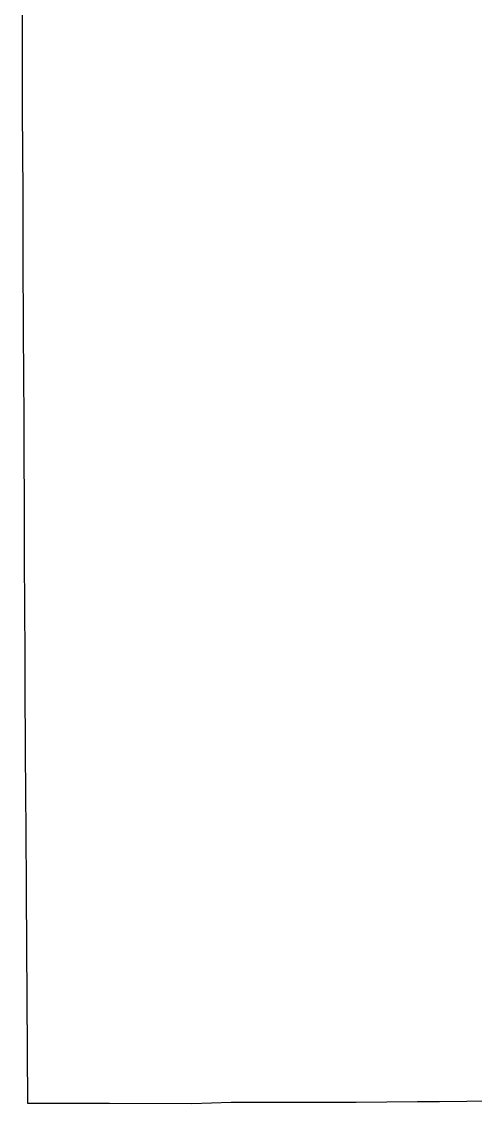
# Model space of a CAD drawing. Extents: x 6376870 to 6544053, y 1818313 to 2076828.
# Drawn here: x 6459930 to 6467230, y 1877077 to 1894475 of the extents above; entities that cross this region are included whole.
import ezdxf

# ---------------------------------------------------------------- set-up
doc = ezdxf.new("R2010")
doc.units = 21
for name, color, linetype in [('PLSS_QQ', 8, 'Continuous'), ('PLSS_SECTION', 7, 'Continuous'), ('PLSS_TWP', 7, 'Continuous')]:
    doc.layers.add(name, color=color, linetype=linetype)

msp = doc.modelspace()

# ---------------------------------------------------------------- linework, layer by layer
at = {"layer": 'PLSS_QQ'}
msp.add_lwpolyline([(6459930, 1895670), (6459936, 1894353), (6459941, 1893040), (6459941, 1893038), (6459947, 1891723), (6459952, 1890407), (6459955, 1889810), (6459957, 1889181), (6459958, 1889092), (6459963, 1887777), (6459969, 1886462), (6459972, 1885742), (6459975, 1885146), (6459979, 1884200), (6459980, 1883831), (6459988, 1882712), (6459988, 1882654), (6459991, 1882143), (6460001, 1880617), (6460002, 1880455), (6460013, 1878766), (6460025, 1877078), (6460973, 1877078), (6461346, 1877078), (6462667, 1877077), (6463301, 1877095), (6463416, 1877095), (6463994, 1877094), (6465266, 1877094), (6465315, 1877094), (6466298, 1877105), (6466641, 1877109), (6466654, 1877109), (6467968, 1877123)], dxfattribs=at)
at = {"layer": 'PLSS_SECTION'}
msp.add_lwpolyline([(6459930, 1895670), (6459936, 1894353), (6459941, 1893040), (6459941, 1893038), (6459947, 1891723), (6459952, 1890407), (6459955, 1889810), (6459957, 1889181), (6459958, 1889092), (6459963, 1887777), (6459969, 1886462), (6459972, 1885742), (6459975, 1885146), (6459979, 1884200), (6459980, 1883831), (6459988, 1882712), (6459988, 1882654), (6459991, 1882143), (6460001, 1880617), (6460002, 1880455), (6460013, 1878766), (6460025, 1877078), (6460973, 1877078), (6461346, 1877078), (6462667, 1877077), (6463301, 1877095), (6463416, 1877095), (6463994, 1877094), (6465266, 1877094), (6465315, 1877094), (6466298, 1877105), (6466641, 1877109), (6466654, 1877109), (6467968, 1877123)], dxfattribs=at)
msp.add_lwpolyline([(6459930, 1895670), (6459936, 1894353), (6459941, 1893040), (6459941, 1893038), (6459947, 1891723), (6459952, 1890407), (6459955, 1889810), (6459957, 1889181), (6459958, 1889092), (6459963, 1887777), (6459969, 1886462), (6459972, 1885742), (6459975, 1885146), (6459979, 1884200), (6459980, 1883831), (6459988, 1882712), (6459988, 1882654), (6459991, 1882143), (6460001, 1880617), (6460002, 1880455), (6460013, 1878766), (6460025, 1877078), (6460973, 1877078), (6461346, 1877078), (6462667, 1877077), (6463301, 1877095), (6463416, 1877095), (6463994, 1877094), (6465266, 1877094), (6465315, 1877094), (6466298, 1877105), (6466641, 1877109), (6466654, 1877109), (6467968, 1877123)], dxfattribs=at)
at = {"layer": 'PLSS_TWP'}
msp.add_lwpolyline([(6459930, 1895670), (6459936, 1894353), (6459941, 1893040), (6459941, 1893038), (6459947, 1891723), (6459952, 1890407), (6459955, 1889810), (6459957, 1889181), (6459958, 1889092), (6459963, 1887777), (6459969, 1886462), (6459972, 1885742), (6459975, 1885146), (6459979, 1884200), (6459980, 1883831), (6459988, 1882712), (6459988, 1882654), (6459991, 1882143), (6460001, 1880617), (6460002, 1880455), (6460013, 1878766), (6460025, 1877078), (6460973, 1877078), (6461346, 1877078), (6462667, 1877077), (6463301, 1877095), (6463416, 1877095), (6463994, 1877094), (6465266, 1877094), (6465315, 1877094), (6466298, 1877105), (6466641, 1877109), (6466654, 1877109), (6467968, 1877123)], dxfattribs=at)
msp.add_lwpolyline([(6459930, 1895670), (6459936, 1894353), (6459941, 1893040), (6459941, 1893038), (6459947, 1891723), (6459952, 1890407), (6459955, 1889810), (6459957, 1889181), (6459958, 1889092), (6459963, 1887777), (6459969, 1886462), (6459972, 1885742), (6459975, 1885146), (6459979, 1884200), (6459980, 1883831), (6459988, 1882712), (6459988, 1882654), (6459991, 1882143), (6460001, 1880617), (6460002, 1880455), (6460013, 1878766), (6460025, 1877078), (6460973, 1877078), (6461346, 1877078), (6462667, 1877077), (6463301, 1877095), (6463416, 1877095), (6463994, 1877094), (6465266, 1877094), (6465315, 1877094), (6466298, 1877105), (6466641, 1877109), (6466654, 1877109), (6467968, 1877123)], dxfattribs=at)

doc.saveas('drawing.dxf')
